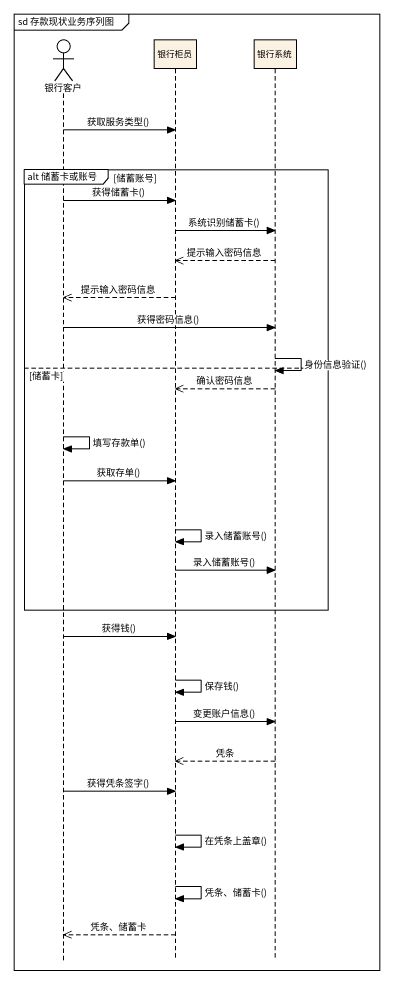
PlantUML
@startuml
mainframe sd 存款现状业务序列图
hide footbox
actor 银行客户
participant 银行柜员
participant 银行系统

银行客户 -> 银行柜员 : 获取服务类型()
group alt 储蓄卡或账号 [储蓄账号]
  银行客户 -> 银行柜员 : 获得储蓄卡()
  银行柜员 -> 银行系统 : 系统识别储蓄卡()
  银行系统 -->> 银行柜员 : 提示输入密码信息
  银行柜员 -->> 银行客户 : 提示输入密码信息
  银行客户 -> 银行系统 : 获得密码信息()
  银行系统 -> 银行系统 : 身份信息验证()
else 储蓄卡
  银行系统 -->> 银行柜员 : 确认密码信息
  银行客户 -> 银行客户 : 填写存款单()
  银行客户 -> 银行柜员 : 获取存单()
  银行柜员 -> 银行柜员 : 录入储蓄账号()
  银行柜员 -> 银行系统 : 录入储蓄账号()
end
银行客户 -> 银行柜员 : 获得钱()
银行柜员 -> 银行柜员 : 保存钱()
银行柜员 -> 银行系统 : 变更账户信息()
银行系统 -->> 银行柜员 : 凭条
银行客户 -> 银行柜员 : 获得凭条签字()
银行柜员 -> 银行柜员 : 在凭条上盖章()
银行柜员 -> 银行柜员 : 凭条、储蓄卡()
银行柜员 -->> 银行客户 : 凭条、储蓄卡
@enduml
